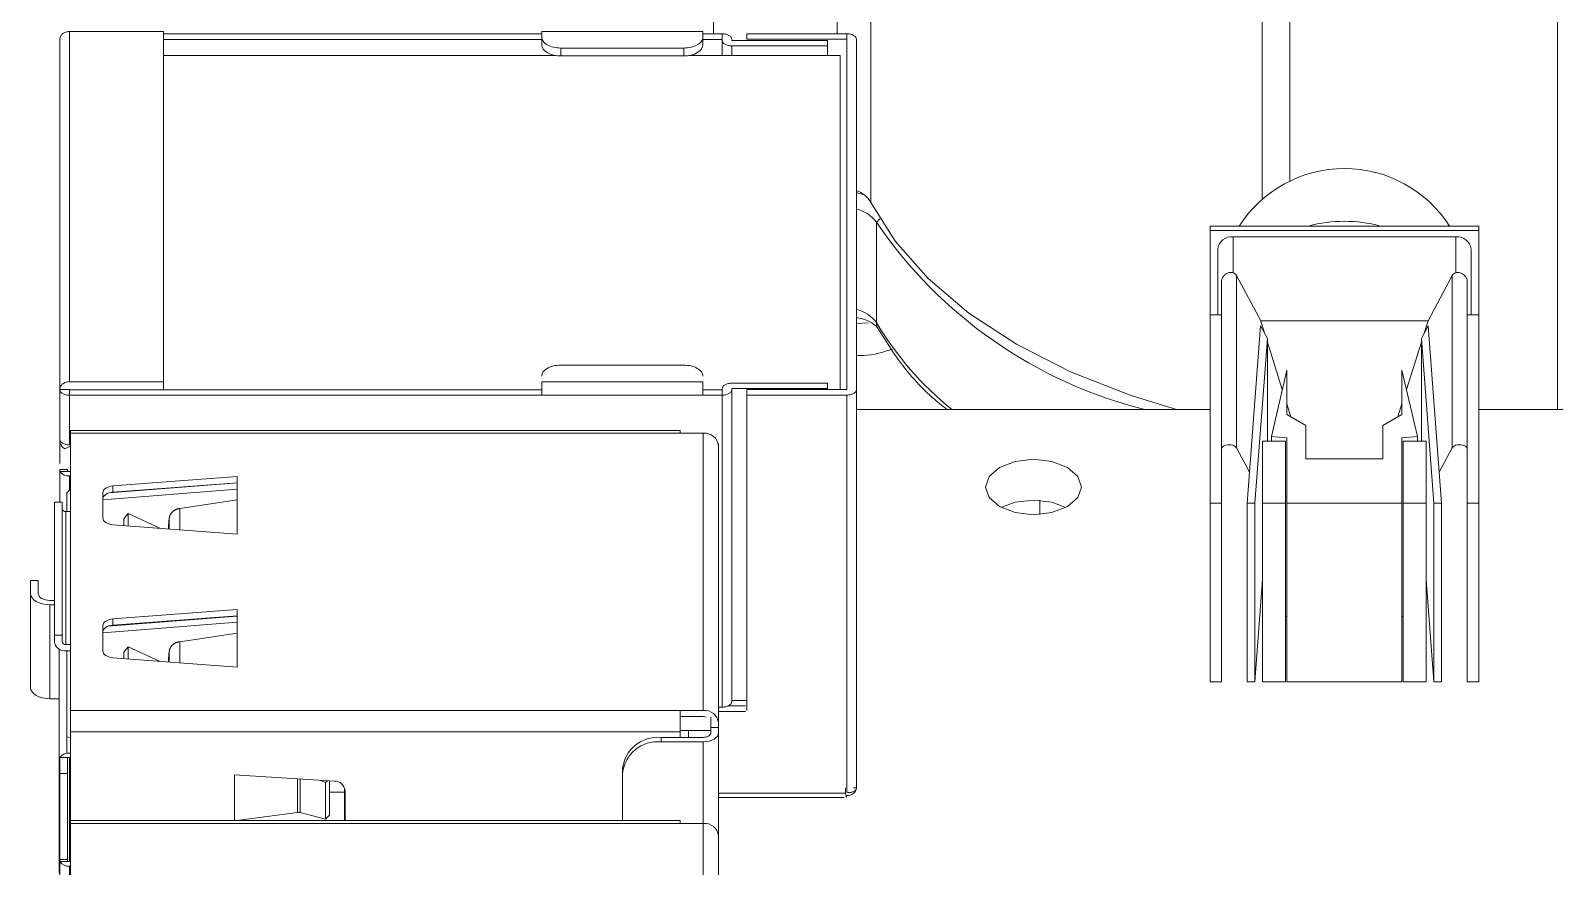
# Model space of a CAD drawing. Header units: millimetres. Extents: x -331 to 5585, y -2655 to 1513.
# Drawn here: x 4957.12 to 4996.97, y 772.03 to 793.8 of the extents above; entities that cross this region are included whole.
import ezdxf

# ---------------------------------------------------------------- set-up
doc = ezdxf.new("R2010")
doc.units = ezdxf.units.MM

msp = doc.modelspace()

# ---------------------------------------------------------------- linework, layer by layer
at = {"color": 8, "linetype": 'Continuous', "lineweight": 15}
for p, q in [((4989.201, 893.985), (4989.201, 789.429)), ((4989.918, 893.623), (4989.918, 789.869)), ((4996.895, 893.598), (4996.895, 783.936)), ((4979.008, 829.72), (4979.008, 789.329)), ((4978.128, 829.402), (4978.128, 793.72)), ((4975.134, 793.718), (4975.134, 793.573)), ((4975.134, 793.548), (4975.134, 793.153)), ((4975.388, 793.153), (4975.388, 793.403)), ((4978.382, 793.575), (4978.382, 793.72)), ((4979.245, 788.902), (4979.156, 788.808)), ((4978.942, 786.192), (4978.634, 786.173)), ((4958.132, 782.204), (4958.132, 781.832)), ((4960.735, 781.111), (4960.735, 780.822)), ((4961.009, 780.801), (4961.009, 781.356)), ((4960.716, 780.824), (4960.716, 780.906)), ((4961.009, 777.338), (4961.009, 777.887)), ((4960.716, 777.36), (4960.716, 777.437)), ((4960.735, 777.641), (4960.735, 777.358)), ((4974.262, 775.574), (4974.042, 775.574)), ((4974.042, 775.574), (4974.842, 775.574)), ((4974.642, 775.28), (4974.642, 773.154)), ((4958.132, 772.159), (4958.132, 774.872)), ((4964.076, 774.316), (4964.076, 773.44)), ((4964.139, 774.312), (4964.139, 773.441)), ((4978.349, 773.939), (4975.042, 773.939)), ((4958.132, 772.044), (4958.132, 771.671))]:
    msp.add_line(p, q, dxfattribs=at)
at = {"color": 7, "linetype": 'Continuous', "lineweight": 15}
for p, q in [((4974.906, 828.536), (4974.906, 793.718)), ((4958.134, 784.657), (4958.134, 793.778)), ((4958.134, 793.778), (4960.582, 793.778)), ((4960.582, 793.778), (4960.582, 784.657)), ((4970.434, 793.778), (4974.634, 793.778)), ((4970.434, 793.778), (4970.434, 793.635)), ((4974.634, 793.635), (4974.634, 793.778)), ((4957.882, 793.573), (4957.882, 784.452)), ((4960.582, 793.718), (4970.434, 793.718)), ((4960.585, 793.574), (4970.434, 793.574)), ((4970.434, 793.635), (4970.434, 793.431)), ((4974.634, 793.718), (4975.134, 793.718)), ((4974.634, 793.431), (4974.634, 793.635)), ((4975.134, 793.574), (4974.634, 793.574)), ((4975.136, 793.548), (4975.136, 793.573)), ((4975.136, 793.153), (4975.136, 793.548)), ((4975.386, 793.573), (4975.386, 793.548)), ((4975.386, 793.548), (4975.388, 793.547)), ((4975.388, 793.547), (4977.882, 793.547)), ((4975.388, 793.403), (4977.882, 793.403)), ((4975.774, 793.72), (4978.382, 793.72)), ((4975.774, 793.72), (4975.774, 793.575)), ((4978.382, 793.575), (4975.774, 793.575)), ((4977.882, 793.547), (4977.882, 793.403)), ((4977.882, 793.403), (4977.882, 793.153)), ((4978.384, 793.574), (4978.382, 793.575)), ((4978.384, 793.574), (4978.384, 784.453)), ((4978.634, 793.574), (4978.634, 784.453)), ((4970.799, 793.153), (4960.582, 793.153)), ((4970.934, 793.347), (4974.134, 793.347)), ((4970.934, 793.142), (4970.934, 793.347)), ((4974.134, 793.142), (4970.934, 793.142)), ((4974.134, 793.347), (4974.134, 793.142)), ((4978.208, 793.153), (4974.268, 793.153)), ((4978.208, 793.153), (4978.208, 784.452)), ((4957.882, 789.275), (4957.879, 789.275)), ((4979.156, 786.195), (4979.156, 788.808)), ((4987.842, 788.712), (4987.842, 788.597)), ((4987.842, 788.712), (4990.405, 788.712)), ((4987.842, 786.403), (4987.842, 788.597)), ((4987.842, 788.597), (4994.842, 788.597)), ((4992.278, 788.712), (4990.405, 788.712)), ((4992.278, 788.712), (4994.842, 788.712)), ((4994.842, 788.597), (4994.842, 788.712)), ((4994.842, 788.597), (4994.842, 786.403)), ((4988.442, 788.434), (4994.242, 788.434)), ((4988.442, 787.494), (4988.442, 788.434)), ((4994.242, 788.434), (4994.242, 787.494)), ((4988.042, 788.107), (4988.042, 786.403)), ((4994.642, 786.403), (4994.642, 788.107)), ((4957.882, 787.397), (4957.879, 787.397)), ((4988.533, 782.937), (4988.533, 787.428)), ((4988.533, 787.428), (4989.162, 786.24)), ((4993.521, 786.24), (4994.15, 787.428)), ((4994.15, 782.937), (4994.15, 787.428)), ((4988.142, 786.403), (4988.142, 787.284)), ((4994.542, 787.284), (4994.542, 786.403)), ((4988.142, 786.403), (4987.842, 786.403)), ((4987.842, 781.496), (4987.842, 786.403)), ((4988.142, 781.496), (4988.142, 786.403)), ((4989.162, 786.24), (4989.263, 785.919)), ((4993.521, 786.24), (4989.162, 786.24)), ((4993.42, 785.919), (4993.521, 786.24)), ((4994.542, 786.403), (4994.542, 781.496)), ((4994.842, 786.403), (4994.542, 786.403)), ((4994.842, 781.496), (4994.842, 786.403)), ((4988.81, 781.496), (4989.16, 786.114)), ((4989.335, 785.784), (4989.01, 781.496)), ((4989.16, 786.114), (4989.335, 785.784)), ((4989.335, 785.784), (4989.335, 783.113)), ((4993.524, 786.114), (4993.349, 785.784)), ((4993.349, 783.113), (4993.349, 785.784)), ((4993.349, 785.784), (4993.673, 781.496)), ((4993.524, 786.114), (4993.873, 781.496)), ((4989.335, 785.691), (4989.724, 784.451)), ((4992.959, 784.451), (4993.349, 785.691)), ((4974.134, 785.089), (4970.934, 785.089)), ((4960.582, 784.657), (4958.134, 784.657)), ((4960.582, 784.657), (4960.582, 784.453)), ((4974.634, 784.657), (4970.434, 784.657)), ((4977.882, 784.621), (4975.388, 784.621)), ((4977.882, 784.621), (4977.882, 784.477)), ((4989.842, 784.96), (4989.442, 783.228)), ((4989.842, 783.805), (4989.842, 784.96)), ((4992.842, 784.96), (4992.842, 783.805)), ((4992.842, 784.96), (4993.242, 783.228)), ((4957.882, 784.452), (4957.882, 783.167)), ((4958.132, 784.452), (4957.882, 784.452)), ((4958.134, 784.45), (4958.134, 784.306)), ((4970.434, 784.45), (4958.134, 784.45)), ((4970.434, 784.306), (4958.134, 784.306)), ((4958.134, 783.01), (4958.134, 784.306)), ((4974.634, 784.306), (4970.434, 784.306)), ((4974.634, 784.45), (4975.134, 784.45)), ((4975.134, 784.306), (4974.634, 784.306)), ((4975.134, 784.277), (4975.134, 784.45)), ((4975.134, 776.183), (4975.134, 784.306)), ((4975.136, 784.452), (4975.136, 784.476)), ((4975.388, 784.477), (4975.386, 784.476)), ((4975.386, 784.452), (4975.386, 784.476)), ((4975.386, 776.329), (4975.386, 784.452)), ((4977.882, 784.477), (4975.388, 784.477)), ((4975.388, 784.477), (4975.388, 776.354)), ((4975.774, 784.452), (4975.774, 784.308)), ((4975.774, 784.452), (4978.382, 784.452)), ((4978.382, 784.308), (4975.774, 784.308)), ((4975.774, 776.096), (4975.774, 784.308)), ((4977.882, 784.452), (4977.882, 784.477)), ((4978.382, 784.452), (4978.384, 784.453)), ((4978.382, 784.308), (4978.382, 773.966)), ((4978.634, 784.453), (4978.634, 774.085)), ((4978.634, 783.936), (4987.842, 783.936)), ((4989.842, 784.078), (4989.946, 783.745)), ((4989.842, 783.805), (4990.342, 783.517)), ((4992.342, 783.517), (4992.842, 783.805)), ((4992.737, 783.745), (4992.842, 784.078)), ((4994.842, 783.936), (4997.042, 783.936)), ((4990.342, 783.517), (4990.342, 782.651)), ((4992.342, 782.651), (4992.342, 783.517)), ((4957.882, 783.114), (4957.882, 782.524)), ((4958.162, 783.009), (4958.134, 783.01)), ((4974.042, 783.388), (4958.162, 783.388)), ((4974.042, 783.314), (4958.162, 783.314)), ((4958.162, 776.098), (4958.162, 783.314)), ((4974.642, 783.314), (4974.042, 783.314)), ((4974.642, 776.098), (4974.642, 783.314)), ((4975.036, 783.043), (4975.042, 783.004)), ((4975.042, 782.988), (4975.042, 783.004)), ((4989.212, 783.113), (4989.812, 783.113)), ((4989.212, 781.496), (4989.212, 783.113)), ((4989.842, 783.197), (4989.442, 783.228)), ((4989.442, 783.113), (4989.442, 783.228)), ((4989.812, 783.113), (4989.812, 781.496)), ((4989.842, 783.197), (4989.842, 781.496)), ((4993.242, 783.228), (4992.842, 783.197)), ((4992.842, 781.496), (4992.842, 783.197)), ((4992.872, 783.113), (4993.472, 783.113)), ((4992.872, 781.496), (4992.872, 783.113)), ((4993.242, 783.228), (4993.242, 783.113)), ((4993.472, 783.113), (4993.472, 781.496)), ((4958.162, 782.983), (4958.01, 782.91)), ((4975.042, 775.772), (4975.042, 782.988)), ((4988.533, 782.937), (4988.871, 782.299)), ((4992.342, 782.651), (4990.342, 782.651)), ((4993.812, 782.299), (4994.15, 782.937)), ((4958.082, 782.374), (4957.882, 782.374)), ((4957.882, 782.345), (4957.882, 781.52)), ((4957.882, 782.345), (4957.887, 782.319)), ((4958.132, 782.319), (4957.887, 782.319)), ((4958.162, 782.319), (4958.132, 782.319)), ((4958.132, 782.204), (4958.162, 782.204)), ((4958.062, 781.763), (4958.162, 781.861)), ((4962.505, 781.863), (4959.005, 781.585)), ((4962.298, 782.01), (4959.168, 781.762)), ((4959.266, 781.942), (4962.505, 782.189)), ((4959.266, 781.779), (4962.505, 782.025)), ((4959.266, 781.779), (4959.266, 781.942)), ((4962.505, 782.189), (4962.505, 780.688)), ((4957.742, 781.52), (4957.742, 778.056)), ((4957.942, 781.52), (4957.742, 781.52)), ((4957.942, 778.056), (4957.942, 781.52)), ((4958.062, 781.763), (4958.062, 781.275)), ((4959.005, 781.105), (4959.005, 781.771)), ((4961.009, 781.356), (4962.505, 781.582)), ((4983.406, 781.569), (4983.406, 781.2)), ((4987.842, 781.496), (4988.142, 781.496)), ((4987.842, 776.842), (4987.842, 781.496)), ((4988.142, 776.842), (4988.142, 781.496)), ((4988.81, 776.842), (4988.81, 781.496)), ((4989.01, 781.496), (4988.81, 781.496)), ((4989.01, 776.842), (4989.01, 781.496)), ((4989.812, 781.496), (4989.212, 781.496)), ((4989.212, 776.842), (4989.212, 781.496)), ((4989.812, 776.842), (4989.812, 781.496)), ((4989.842, 781.496), (4992.842, 781.496)), ((4989.842, 781.496), (4989.842, 776.842)), ((4992.842, 781.496), (4992.842, 776.842)), ((4992.872, 781.496), (4992.872, 776.842)), ((4993.472, 781.496), (4992.872, 781.496)), ((4993.472, 781.496), (4993.472, 776.842)), ((4993.673, 781.496), (4993.673, 776.842)), ((4993.873, 781.496), (4993.673, 781.496)), ((4993.873, 781.496), (4993.873, 776.842)), ((4994.842, 781.496), (4994.542, 781.496)), ((4994.542, 781.496), (4994.542, 776.842)), ((4994.842, 776.842), (4994.842, 781.496)), ((4958.042, 777.811), (4958.042, 781.275)), ((4958.042, 781.275), (4958.162, 781.275)), ((4959.659, 781.222), (4959.547, 781.086)), ((4959.547, 780.912), (4959.547, 781.086)), ((4959.659, 780.904), (4959.659, 781.222)), ((4959.659, 781.222), (4960.492, 780.843)), ((4960.716, 780.906), (4960.735, 781.111)), ((4962.505, 780.688), (4959.266, 780.934)), ((4957.122, 779.484), (4957.322, 779.484)), ((4957.122, 779.137), (4957.122, 779.484)), ((4957.322, 779.137), (4957.322, 779.484)), ((4989.01, 776.842), (4989.212, 779.503)), ((4993.472, 779.503), (4993.673, 776.842)), ((4957.122, 779.137), (4957.122, 776.688)), ((4957.622, 778.964), (4957.742, 778.964)), ((4957.622, 776.399), (4957.622, 778.849)), ((4957.622, 778.849), (4957.742, 778.849)), ((4959.266, 778.479), (4962.505, 778.725)), ((4962.505, 778.725), (4962.505, 777.224)), ((4962.505, 778.393), (4959.005, 778.116)), ((4959.005, 777.642), (4959.005, 778.307)), ((4962.505, 778.556), (4959.145, 778.29)), ((4959.266, 778.315), (4962.505, 778.562)), ((4959.266, 778.315), (4959.266, 778.479)), ((4989.812, 778.545), (4989.842, 778.543)), ((4992.842, 778.543), (4992.872, 778.545)), ((4957.742, 778.056), (4957.942, 778.056)), ((4957.742, 777.893), (4957.742, 778.056)), ((4957.942, 777.893), (4957.942, 778.056)), ((4958.162, 777.811), (4958.042, 777.811)), ((4961.009, 777.887), (4962.505, 778.113)), ((4957.862, 777.697), (4957.862, 772.124)), ((4958.042, 777.648), (4958.162, 777.648)), ((4958.062, 777.648), (4958.062, 775.412)), ((4962.505, 777.224), (4959.266, 777.47)), ((4959.659, 777.752), (4959.547, 777.617)), ((4959.547, 777.449), (4959.547, 777.617)), ((4959.659, 777.752), (4960.482, 777.378)), ((4959.659, 777.44), (4959.659, 777.752)), ((4960.716, 777.437), (4960.735, 777.641)), ((4987.842, 776.842), (4988.142, 776.842)), ((4988.81, 776.842), (4989.01, 776.842)), ((4989.212, 776.842), (4989.812, 776.842)), ((4989.842, 776.842), (4992.842, 776.842)), ((4992.872, 776.842), (4993.472, 776.842)), ((4993.673, 776.842), (4993.873, 776.842)), ((4994.542, 776.842), (4994.842, 776.842)), ((4957.862, 776.399), (4957.622, 776.399)), ((4975.388, 776.354), (4975.774, 776.354)), ((4974.042, 776.098), (4958.162, 776.098)), ((4974.042, 776.098), (4974.642, 776.098)), ((4974.042, 775.935), (4974.642, 775.935)), ((4975.042, 776.183), (4975.134, 776.183)), ((4975.741, 776.069), (4975.042, 776.069)), ((4975.279, 776.213), (4975.741, 776.213)), ((4974.042, 775.541), (4958.162, 775.541)), ((4958.162, 775.541), (4958.162, 773.227)), ((4974.042, 775.395), (4974.042, 775.541)), ((4974.262, 775.395), (4974.262, 775.574)), ((4974.842, 775.649), (4975.042, 775.649)), ((4974.842, 775.574), (4974.842, 775.534)), ((4974.842, 775.534), (4974.842, 775.511)), ((4975.042, 775.772), (4975.042, 775.649)), ((4975.042, 775.511), (4975.042, 775.649)), ((4975.042, 775.511), (4975.042, 772.843)), ((4958.062, 775.412), (4958.162, 775.396)), ((4958.062, 775.412), (4958.062, 774.982)), ((4973.542, 775.28), (4973.542, 775.395)), ((4974.642, 775.395), (4973.542, 775.395)), ((4974.642, 775.28), (4973.542, 775.28)), ((4957.887, 774.872), (4957.882, 774.84)), ((4957.887, 774.872), (4958.132, 774.872)), ((4958.162, 774.988), (4958.132, 774.988)), ((4958.132, 774.872), (4958.162, 774.872)), ((4958.082, 774.454), (4957.882, 774.454)), ((4957.882, 772.214), (4957.882, 774.454)), ((4958.082, 772.214), (4958.082, 774.454)), ((4962.432, 773.227), (4962.432, 774.422)), ((4962.432, 774.422), (4965.035, 774.254)), ((4964.651, 774.279), (4964.807, 774.216)), ((4964.858, 774.266), (4964.807, 774.216)), ((4964.907, 774.263), (4964.907, 773.367)), ((4972.542, 774.463), (4972.542, 774.579)), ((4972.542, 774.463), (4972.542, 773.227)), ((4964.807, 774.216), (4964.807, 773.267)), ((4965.302, 773.97), (4964.907, 773.97)), ((4965.302, 773.227), (4965.302, 774.073)), ((4965.312, 774.01), (4965.312, 773.227)), ((4975.042, 773.833), (4978.314, 773.833)), ((4978.349, 773.939), (4978.349, 774.084)), ((4978.557, 774.085), (4978.634, 774.085)), ((4964.076, 773.44), (4962.493, 773.227)), ((4964.807, 773.267), (4964.139, 773.441)), ((4974.042, 773.227), (4958.162, 773.227)), ((4958.162, 773.154), (4958.162, 773.227)), ((4974.042, 773.154), (4958.162, 773.154)), ((4958.162, 765.938), (4958.162, 773.154)), ((4964.807, 773.267), (4964.907, 773.367)), ((4974.642, 773.154), (4974.042, 773.154)), ((4974.642, 765.938), (4974.642, 773.154)), ((4975.036, 772.882), (4975.042, 772.844)), ((4975.042, 772.827), (4975.042, 772.844)), ((4975.042, 765.611), (4975.042, 772.827)), ((4957.862, 772.124), (4957.862, 771.859)), ((4958.082, 772.214), (4957.882, 772.214)), ((4957.882, 772.184), (4957.882, 771.359)), ((4957.882, 772.184), (4957.887, 772.159)), ((4958.132, 772.159), (4957.887, 772.159)), ((4958.162, 772.159), (4958.132, 772.159)), ((4958.132, 772.044), (4958.162, 772.044))]:
    msp.add_line(p, q, dxfattribs=at)
at = {"color": 7, "linetype": 'Continuous', "lineweight": 15, "flags": 128}
for points in [[(4970.434, 793.431), (4970.443, 793.375), (4970.472, 793.321), (4970.518, 793.271), (4970.58, 793.227), (4970.656, 793.191), (4970.742, 793.164), (4970.836, 793.148), (4970.934, 793.142)], [(4974.134, 793.142), (4974.231, 793.148), (4974.325, 793.164), (4974.411, 793.191), (4974.487, 793.227), (4974.549, 793.271), (4974.596, 793.321), (4974.624, 793.375), (4974.634, 793.431)], [(4978.634, 789.582), (4978.644, 789.58), (4978.82, 789.535)], [(4986.97, 783.936), (4985.762, 784.307), (4984.209, 784.917), (4982.8, 785.634), (4981.557, 786.447), (4980.501, 787.344), (4979.647, 788.31), (4979.008, 789.329)], [(4958.162, 783.388), (4958.162, 783.388), (4958.162, 783.378), (4958.162, 783.353), (4958.162, 783.314)], [(4974.042, 783.314), (4974.042, 783.353), (4974.042, 783.378), (4974.042, 783.388), (4974.042, 783.388)], [(4988.533, 782.937), (4988.501, 782.973), (4988.448, 783.001), (4988.383, 783.016), (4988.312, 783.018), (4988.245, 783.005), (4988.19, 782.979), (4988.154, 782.944), (4988.142, 782.903)], [(4994.15, 782.937), (4994.183, 782.973), (4994.235, 783.001), (4994.301, 783.016), (4994.371, 783.018), (4994.438, 783.005), (4994.493, 782.979), (4994.529, 782.944), (4994.542, 782.903)], [(4983.242, 782.637), (4983.72, 782.582), (4984.126, 782.425), (4984.397, 782.191), (4984.492, 781.915), (4984.397, 781.639), (4984.126, 781.405), (4983.72, 781.248), (4983.242, 781.193), (4982.763, 781.248), (4982.358, 781.405), (4982.087, 781.639), (4981.992, 781.915), (4982.087, 782.191), (4982.358, 782.425), (4982.763, 782.582), (4983.242, 782.637)], [(4957.882, 782.345), (4957.882, 782.363), (4957.882, 782.373), (4957.882, 782.374)], [(4959.005, 781.771), (4959.01, 781.802), (4959.024, 781.832), (4959.047, 781.86), (4959.079, 781.885), (4959.118, 781.906), (4959.163, 781.923), (4959.213, 781.936), (4959.266, 781.942)], [(4959.005, 781.607), (4959.01, 781.638), (4959.024, 781.668), (4959.047, 781.696), (4959.079, 781.722), (4959.118, 781.743), (4959.163, 781.76), (4959.213, 781.772), (4959.266, 781.779)], [(4982.395, 781.384), (4982.763, 781.52), (4983.242, 781.575)], [(4983.242, 781.575), (4983.72, 781.52), (4984.089, 781.384)], [(4959.266, 780.934), (4959.213, 780.941), (4959.163, 780.953), (4959.118, 780.97), (4959.079, 780.991), (4959.047, 781.016), (4959.024, 781.044), (4959.01, 781.074), (4959.005, 781.105)], [(4957.122, 779.137), (4957.131, 779.081), (4957.16, 779.027), (4957.206, 778.977), (4957.268, 778.933), (4957.344, 778.897), (4957.43, 778.871), (4957.524, 778.854), (4957.622, 778.849)], [(4957.622, 778.964), (4957.563, 778.967), (4957.507, 778.977), (4957.455, 778.993), (4957.41, 779.015), (4957.372, 779.041), (4957.345, 779.071), (4957.327, 779.103), (4957.322, 779.137)], [(4959.005, 778.307), (4959.01, 778.338), (4959.024, 778.368), (4959.047, 778.396), (4959.079, 778.421), (4959.118, 778.443), (4959.163, 778.46), (4959.213, 778.472), (4959.266, 778.479)], [(4959.005, 778.144), (4959.01, 778.175), (4959.024, 778.205), (4959.047, 778.233), (4959.079, 778.258), (4959.118, 778.279), (4959.163, 778.296), (4959.213, 778.309), (4959.266, 778.315)], [(4959.266, 777.47), (4959.213, 777.477), (4959.163, 777.489), (4959.118, 777.506), (4959.079, 777.528), (4959.047, 777.553), (4959.024, 777.581), (4959.01, 777.611), (4959.005, 777.642)], [(4957.122, 776.688), (4957.131, 776.631), (4957.16, 776.577), (4957.206, 776.527), (4957.268, 776.484), (4957.344, 776.448), (4957.43, 776.421), (4957.524, 776.405), (4957.622, 776.399)], [(4958.162, 775.541), (4958.162, 775.609), (4958.162, 775.683), (4958.162, 775.761), (4958.162, 775.839), (4958.162, 775.915), (4958.162, 775.985), (4958.162, 776.047), (4958.162, 776.098)], [(4974.042, 775.541), (4974.042, 775.609), (4974.042, 775.683), (4974.042, 775.761), (4974.042, 775.839), (4974.042, 775.915), (4974.042, 775.985), (4974.042, 776.047), (4974.042, 776.098)], [(4974.842, 775.574), (4974.842, 775.626), (4974.842, 775.681), (4974.842, 775.74), (4974.842, 775.798), (4974.842, 775.855), (4974.842, 775.908), (4974.842, 775.921)], [(4974.842, 775.511), (4974.838, 775.488), (4974.826, 775.466), (4974.808, 775.446), (4974.783, 775.429), (4974.753, 775.415), (4974.718, 775.404), (4974.681, 775.397), (4974.642, 775.395)], [(4975.042, 775.511), (4975.034, 775.466), (4975.011, 775.422), (4974.974, 775.382), (4974.925, 775.347), (4974.864, 775.319), (4974.795, 775.297), (4974.72, 775.284), (4974.642, 775.28)], [(4957.882, 774.454), (4957.882, 774.5), (4957.882, 774.549), (4957.882, 774.601), (4957.882, 774.653), (4957.882, 774.705), (4957.882, 774.754), (4957.882, 774.8), (4957.882, 774.84)], [(4958.082, 774.454), (4958.082, 774.5), (4958.082, 774.549), (4958.082, 774.601), (4958.082, 774.653), (4958.082, 774.705), (4958.082, 774.754), (4958.082, 774.8), (4958.082, 774.84)], [(4965.291, 773.227), (4965.297, 773.247), (4965.302, 773.292)], [(4974.042, 773.154), (4974.042, 773.193), (4974.042, 773.218), (4974.042, 773.227), (4974.042, 773.227)], [(4957.883, 772.214), (4957.867, 772.172), (4957.862, 772.124)]]:
    msp.add_lwpolyline(points, dxfattribs=at)
at = {"color": 7, "linetype": 'Continuous', "lineweight": 15}
for centre, radius, start, end in [((4991.342, 786.954), 3.255, 32.6956, 147.3043), ((4978.377, 788.939), 0.742, 31.7054, 69.7427), ((4978.454, 788.305), 0.864, 35.6449, 78.0165), ((4989.029, 795.519), 11.937, 214.2046, 256.0131), ((4991.342, 785.198), 3.637, 75.0749, 104.9253), ((4988.408, 788.066), 0.369, 84.8337, 173.6408), ((4994.275, 788.066), 0.369, 6.3599, 95.1665), ((4988.402, 787.343), 0.156, 32.8764, 75.1799), ((4994.282, 787.343), 0.156, 104.8005, 147.1363), ((4974.675, 782.947), 0.369, 6.3432, 95.1949), ((4958.101, 782.456), 0.254, 212.6016, 276.9287), ((4934.197, 782.364), 23.885, 359.9543, 0.0252), ((4958.033, 781.367), 0.0922, 186.3016, 275.2092), ((4958.017, 777.923), 0.277, 186.3553, 275.1696), ((4958.033, 777.903), 0.0922, 186.3408, 275.1911), ((4974.675, 775.731), 0.369, 6.3426, 95.2007), ((4974.641, 775.692), 0.243, 70.4246, 89.9516), ((4973.458, 774.476), 0.922, 84.8217, 173.647), ((4973.458, 774.361), 0.922, 84.8218, 173.6472), ((4958.101, 774.735), 0.254, 83.0688, 147.405), ((4965.041, 773.983), 0.272, 5.7839, 91.3056), ((4978.403, 774.11), 0.232, 264.816, 353.6509), ((4974.675, 772.787), 0.369, 6.3466, 95.1968), ((4933.997, 772.203), 23.885, 359.9543, 0.0252), ((4958.101, 772.296), 0.254, 212.5901, 276.9317), ((4966.211, 772.204), 8.129, 179.9266, 180.1348)]:
    msp.add_arc(centre, radius, start, end, dxfattribs=at)
at = {"color": 8, "linetype": 'Continuous', "lineweight": 15}
for centre, radius, start, end in [((4978.454, 785.692), 0.864, 35.6449, 78.0165), ((4986.411, 790.505), 8.438, 210.7133, 231.1289), ((4979.47, 786.192), 0.314, 179.4269, 209.4179)]:
    msp.add_arc(centre, radius, start, end, dxfattribs=at)
at = {"color": 7, "linetype": 'Continuous', "lineweight": 15}
for points, knots in [([(4957.882, 793.573), (4957.885, 793.6), (4957.893, 793.654), (4957.951, 793.721), (4958.035, 793.769), (4958.101, 793.775), (4958.134, 793.778)], [0, 0, 0, 0, 0.250023, 0.499836, 0.74999, 1, 1, 1, 1]), ([(4970.934, 793.347), (4970.868, 793.351), (4970.737, 793.36), (4970.572, 793.426), (4970.456, 793.522), (4970.441, 793.597), (4970.434, 793.635)], [0, 0, 0, 0, 0.249986, 0.500001, 0.750006, 1, 1, 1, 1]), ([(4974.134, 793.347), (4974.199, 793.351), (4974.33, 793.36), (4974.496, 793.426), (4974.611, 793.522), (4974.626, 793.597), (4974.634, 793.635)], [0, 0, 0, 0, 0.2500007, 0.5000187, 0.7499993, 1, 1, 1, 1]), ([(4975.134, 793.718), (4975.167, 793.716), (4975.233, 793.712), (4975.316, 793.678), (4975.374, 793.63), (4975.382, 793.592), (4975.386, 793.573)], [0, 0, 0, 0, 0.250006, 0.500009, 0.749994, 1, 1, 1, 1]), ([(4975.388, 793.403), (4975.355, 793.405), (4975.289, 793.41), (4975.205, 793.443), (4975.147, 793.491), (4975.139, 793.529), (4975.136, 793.548)], [0, 0, 0, 0, 0.2499982, 0.4999907, 0.7500018, 1, 1, 1, 1]), ([(4978.382, 793.72), (4978.415, 793.718), (4978.481, 793.713), (4978.564, 793.68), (4978.622, 793.631), (4978.63, 793.593), (4978.634, 793.574)], [0, 0, 0, 0, 0.2499982, 0.4999907, 0.7500018, 1, 1, 1, 1]), ([(4988.142, 787.284), (4988.143, 787.296), (4988.146, 787.32), (4988.171, 787.372), (4988.213, 787.429), (4988.275, 787.478), (4988.343, 787.503), (4988.4, 787.506), (4988.431, 787.497), (4988.442, 787.494)], [0, 0, 0, 0, 0.12267, 0.244239, 0.430102, 0.618255, 0.767629, 0.917513, 1, 1, 1, 1]), ([(4994.242, 787.494), (4994.261, 787.499), (4994.298, 787.508), (4994.36, 787.498), (4994.419, 787.47), (4994.474, 787.425), (4994.514, 787.37), (4994.538, 787.318), (4994.54, 787.295), (4994.542, 787.284)], [0, 0, 0, 0, 0.138835, 0.277646, 0.417931, 0.574805, 0.757768, 0.88821, 1, 1, 1, 1]), ([(4978.634, 786.328), (4978.714, 786.31), (4978.895, 786.268), (4979.093, 786.155), (4979.177, 786.071), (4979.193, 786.044), (4979.197, 786.038)], [0, 0, 0, 0, 0.256343, 0.574495, 0.906203, 1, 1, 1, 1]), ([(4979.197, 786.038), (4979.333, 785.819), (4979.722, 785.195), (4980.307, 784.479), (4980.862, 784.036), (4980.988, 783.936)], [0, 0, 0, 0, 0.293726, 0.839431, 1, 1, 1, 1]), ([(4978.634, 785.346), (4978.698, 785.344), (4979.021, 785.329), (4979.328, 785.428), (4979.574, 785.507)], [0, 0, 0, 0, 0.1976832, 1, 1, 1, 1]), ([(4970.434, 784.8), (4970.441, 784.838), (4970.456, 784.914), (4970.572, 785.009), (4970.737, 785.076), (4970.868, 785.085), (4970.934, 785.089)], [0, 0, 0, 0, 0.2500007, 0.4999813, 0.7499993, 1, 1, 1, 1]), ([(4974.634, 784.8), (4974.626, 784.838), (4974.611, 784.914), (4974.496, 785.009), (4974.33, 785.076), (4974.199, 785.085), (4974.134, 785.089)], [0, 0, 0, 0, 0.250005, 0.4999993, 0.7500029, 1, 1, 1, 1]), ([(4957.882, 784.452), (4957.885, 784.478), (4957.893, 784.532), (4957.951, 784.6), (4958.035, 784.648), (4958.101, 784.654), (4958.134, 784.657)], [0, 0, 0, 0, 0.250023, 0.499836, 0.74999, 1, 1, 1, 1]), ([(4970.434, 784.657), (4970.434, 784.635), (4970.434, 784.591), (4970.434, 784.495), (4970.434, 784.393), (4970.434, 784.335), (4970.434, 784.306)], [0, 0, 0, 0, 0.2500212, 0.5001728, 0.7499764, 1, 1, 1, 1]), ([(4974.634, 784.306), (4974.634, 784.335), (4974.634, 784.393), (4974.634, 784.495), (4974.634, 784.591), (4974.634, 784.635), (4974.634, 784.657)], [0, 0, 0, 0, 0.250042, 0.499864, 0.749981, 1, 1, 1, 1]), ([(4975.136, 784.476), (4975.139, 784.495), (4975.147, 784.533), (4975.205, 784.581), (4975.289, 784.615), (4975.355, 784.619), (4975.388, 784.621)], [0, 0, 0, 0, 0.249988, 0.5, 0.750012, 1, 1, 1, 1]), ([(4958.134, 784.306), (4958.101, 784.308), (4958.035, 784.313), (4957.951, 784.346), (4957.893, 784.394), (4957.885, 784.432), (4957.882, 784.452)], [0, 0, 0, 0, 0.2499982, 0.5000093, 0.7500018, 1, 1, 1, 1]), ([(4975.386, 784.452), (4975.382, 784.432), (4975.374, 784.394), (4975.316, 784.346), (4975.233, 784.313), (4975.167, 784.308), (4975.134, 784.306)], [0, 0, 0, 0, 0.249988, 0.5, 0.750012, 1, 1, 1, 1]), ([(4978.634, 784.453), (4978.63, 784.434), (4978.622, 784.396), (4978.564, 784.348), (4978.481, 784.314), (4978.415, 784.31), (4978.382, 784.308)], [0, 0, 0, 0, 0.249989, 0.5, 0.750011, 1, 1, 1, 1]), ([(4958.134, 783.01), (4958.113, 783.012), (4958.074, 783.015), (4958.019, 783.029), (4957.973, 783.049), (4957.927, 783.078), (4957.889, 783.118), (4957.884, 783.151), (4957.882, 783.167)], [0, 0, 0, 0, 0.155121, 0.3017, 0.439727, 0.569196, 0.801496, 1, 1, 1, 1]), ([(4958.01, 782.91), (4957.973, 782.94), (4957.899, 783.002), (4957.888, 783.076), (4957.882, 783.114)], [0, 0, 0, 0, 0.500008, 1, 1, 1, 1]), ([(4958.132, 782.319), (4958.126, 782.32), (4958.115, 782.32), (4958.1, 782.325), (4958.089, 782.332), (4958.083, 782.339), (4958.082, 782.343), (4958.082, 782.345)], [0, 0, 0, 0, 0.214071, 0.428184, 0.641962, 0.854775, 1, 1, 1, 1]), ([(4961.009, 781.356), (4961, 781.355), (4960.987, 781.353), (4960.97, 781.349), (4960.958, 781.346), (4960.945, 781.343), (4960.933, 781.339), (4960.921, 781.334), (4960.908, 781.329), (4960.897, 781.324), (4960.885, 781.318), (4960.874, 781.312), (4960.863, 781.305), (4960.853, 781.298), (4960.843, 781.291), (4960.833, 781.283), (4960.823, 781.275), (4960.814, 781.267), (4960.806, 781.258), (4960.797, 781.249), (4960.79, 781.24), (4960.782, 781.23), (4960.775, 781.221), (4960.769, 781.211), (4960.763, 781.2), (4960.758, 781.19), (4960.753, 781.179), (4960.749, 781.169), (4960.745, 781.158), (4960.742, 781.147), (4960.739, 781.135), (4960.737, 781.123), (4960.736, 781.115), (4960.735, 781.111)], [0, 0, 0, 0, 0.0621601, 0.0932192, 0.1242872, 0.155333, 0.1863652, 0.2174847, 0.2484644, 0.2796226, 0.3106308, 0.3418026, 0.3727718, 0.4037533, 0.4349834, 0.4658597, 0.497069, 0.5279755, 0.5590759, 0.5901337, 0.6212363, 0.6523583, 0.6833922, 0.714533, 0.7456436, 0.7764911, 0.8076464, 0.8385994, 0.8697109, 0.9007692, 0.9317951, 0.9659986, 1, 1, 1, 1]), ([(4960.708, 780.878), (4960.709, 780.879), (4960.713, 780.888), (4960.715, 780.898), (4960.716, 780.906)], [0, 0, 0, 0, 0.141297, 1, 1, 1, 1]), ([(4961.009, 777.887), (4961, 777.886), (4960.987, 777.884), (4960.97, 777.88), (4960.958, 777.877), (4960.945, 777.873), (4960.933, 777.869), (4960.921, 777.864), (4960.908, 777.86), (4960.897, 777.854), (4960.885, 777.848), (4960.874, 777.842), (4960.863, 777.836), (4960.853, 777.829), (4960.843, 777.821), (4960.833, 777.814), (4960.823, 777.806), (4960.814, 777.797), (4960.806, 777.789), (4960.797, 777.78), (4960.79, 777.77), (4960.782, 777.761), (4960.775, 777.751), (4960.769, 777.741), (4960.763, 777.731), (4960.758, 777.72), (4960.753, 777.71), (4960.749, 777.699), (4960.745, 777.688), (4960.742, 777.677), (4960.739, 777.666), (4960.737, 777.654), (4960.736, 777.646), (4960.735, 777.641)], [0, 0, 0, 0, 0.062158, 0.093269, 0.124335, 0.15538, 0.186421, 0.21754, 0.248508, 0.279665, 0.310671, 0.341795, 0.372772, 0.403788, 0.434982, 0.4659, 0.4971, 0.528005, 0.559066, 0.590159, 0.621226, 0.652385, 0.683387, 0.71455, 0.745659, 0.776506, 0.807637, 0.838609, 0.869722, 0.900762, 0.931785, 0.966, 1, 1, 1, 1]), ([(4960.708, 777.408), (4960.709, 777.409), (4960.713, 777.418), (4960.715, 777.428), (4960.716, 777.437)], [0, 0, 0, 0, 0.141731, 1, 1, 1, 1]), ([(4975.134, 776.183), (4975.167, 776.185), (4975.233, 776.19), (4975.316, 776.223), (4975.374, 776.271), (4975.382, 776.31), (4975.386, 776.329)], [0, 0, 0, 0, 0.249988, 0.5, 0.750012, 1, 1, 1, 1]), ([(4975.388, 776.354), (4975.387, 776.354), (4975.387, 776.354), (4975.386, 776.354), (4975.386, 776.353), (4975.386, 776.353), (4975.386, 776.353)], [0, 0, 0, 0, 0.2517334, 0.5046877, 0.7482666, 1, 1, 1, 1]), ([(4958.082, 774.84), (4958.082, 774.844), (4958.083, 774.852), (4958.092, 774.861), (4958.104, 774.868), (4958.118, 774.872), (4958.128, 774.872), (4958.132, 774.872)], [0, 0, 0, 0, 0.213755, 0.427755, 0.640181, 0.853167, 1, 1, 1, 1]), ([(4978.382, 773.836), (4978.381, 773.837), (4978.38, 773.839), (4978.377, 773.842), (4978.375, 773.846), (4978.373, 773.85), (4978.371, 773.855), (4978.369, 773.861), (4978.366, 773.868), (4978.364, 773.875), (4978.362, 773.882), (4978.36, 773.89), (4978.358, 773.899), (4978.356, 773.908), (4978.353, 773.918), (4978.35, 773.931), (4978.348, 773.943), (4978.346, 773.95)], [0, 0, 0, 0, 0.062131, 0.123937, 0.185875, 0.248096, 0.309842, 0.372121, 0.434075, 0.495843, 0.558144, 0.620011, 0.682163, 0.744161, 0.806234, 0.867967, 1, 1, 1, 1]), ([(4978.382, 773.966), (4978.398, 773.964), (4978.431, 773.961), (4978.479, 773.963), (4978.523, 773.969), (4978.548, 773.978), (4978.56, 773.982)], [0, 0, 0, 0, 0.250029, 0.50003, 0.749967, 1, 1, 1, 1]), ([(4978.56, 773.982), (4978.571, 773.989), (4978.593, 774.003), (4978.616, 774.029), (4978.631, 774.056), (4978.633, 774.075), (4978.634, 774.085)], [0, 0, 0, 0, 0.249914, 0.500025, 0.749923, 1, 1, 1, 1]), ([(4964.139, 773.441), (4964.129, 773.442), (4964.109, 773.445), (4964.087, 773.442), (4964.076, 773.44)], [0, 0, 0, 0, 0.499892, 1, 1, 1, 1]), ([(4958.132, 772.159), (4958.126, 772.159), (4958.115, 772.16), (4958.1, 772.165), (4958.089, 772.172), (4958.083, 772.179), (4958.082, 772.183), (4958.082, 772.184)], [0, 0, 0, 0, 0.214112, 0.428097, 0.641934, 0.854565, 1, 1, 1, 1])]:
    msp.add_open_spline(points, degree=3, knots=knots, dxfattribs=at)

doc.saveas('drawing.dxf')
